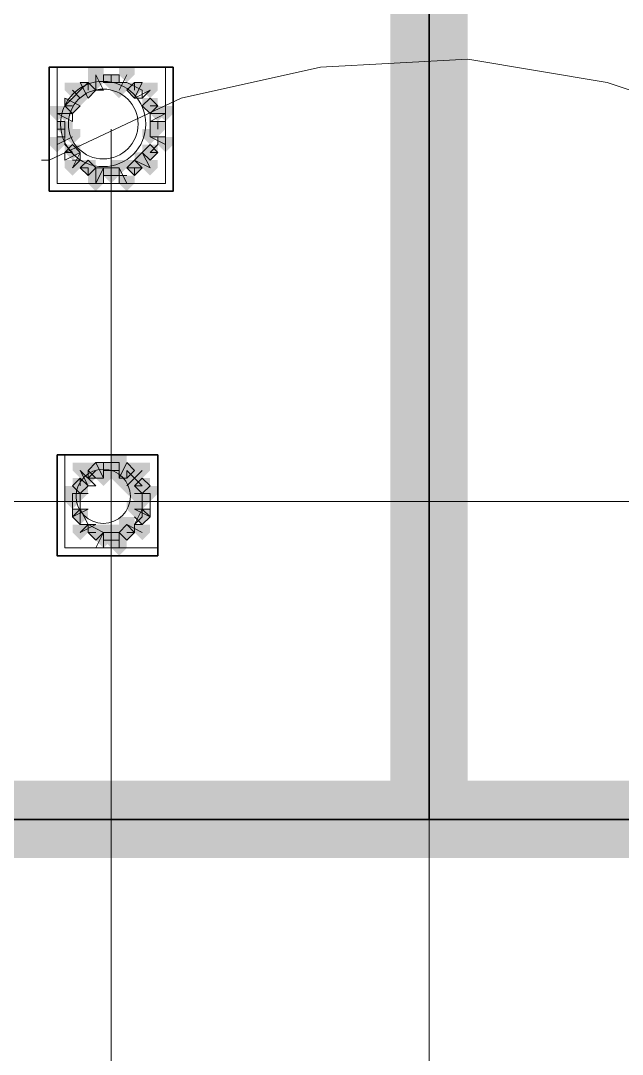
# Model space of a CAD drawing. Header units: millimetres. Extents: x 2315 to 4619, y 1334 to 1897.
# Drawn here: x 3818.82 to 3823.56, y 1539.85 to 1547.99 of the extents above; entities that cross this region are included whole.
import ezdxf

# ---------------------------------------------------------------- set-up
doc = ezdxf.new("R2010")
doc.units = ezdxf.units.MM
for name, color, linetype, true_color in [('PDF_10', 7, 'Continuous', 0x00b85c), ('PDF_AXIS', 7, 'Continuous', 0x00b85c), ('PDF_柱构件', 7, 'Continuous', 0x00b85c), ('PDF_转运站初步方案', 7, 'Continuous', 0x00b85c)]:
    doc.layers.add(name, color=color, linetype=linetype, true_color=true_color)
doc.layers.add('PDF_中心线层', color=1, linetype='Continuous')
doc.layers.add('PDF_粗实线层', color=7, linetype='Continuous')

msp = doc.modelspace()

# ---------------------------------------------------------------- hatches: boundary and pattern name
at = {"layer": 'PDF_10', "transparency": 33554559}
for points in [[(3819.5343, 1547.5601), (3819.4733, 1547.5601), (3819.4733, 1547.499), (3819.5343, 1547.4379), (3819.5954, 1547.499), (3819.5954, 1547.5601)], [(3819.5343, 1547.5601), (3819.4733, 1547.5601), (3819.4733, 1547.499), (3819.5343, 1547.4379), (3819.5954, 1547.499), (3819.5954, 1547.5601)], [(3819.3511, 1547.499), (3819.29, 1547.499), (3819.29, 1547.4379), (3819.3511, 1547.3768), (3819.4122, 1547.4379), (3819.4122, 1547.499)], [(3819.3511, 1547.499), (3819.29, 1547.499), (3819.29, 1547.4379), (3819.3511, 1547.3768), (3819.4122, 1547.4379), (3819.4122, 1547.499)], [(3819.7176, 1547.499), (3819.6565, 1547.499), (3819.6565, 1547.4379), (3819.7176, 1547.3768), (3819.7787, 1547.4379), (3819.7787, 1547.499)], [(3819.7176, 1547.499), (3819.6565, 1547.499), (3819.6565, 1547.4379), (3819.7176, 1547.3768), (3819.7787, 1547.4379), (3819.7787, 1547.499)], [(3819.2289, 1547.3768), (3819.1679, 1547.3768), (3819.1679, 1547.3157), (3819.2289, 1547.2547), (3819.29, 1547.3157), (3819.29, 1547.3768)], [(3819.2289, 1547.3768), (3819.1679, 1547.3768), (3819.1679, 1547.3157), (3819.2289, 1547.2547), (3819.29, 1547.3157), (3819.29, 1547.3768)], [(3819.8398, 1547.3768), (3819.7787, 1547.3768), (3819.7787, 1547.3157), (3819.8398, 1547.2547), (3819.9008, 1547.3157), (3819.9008, 1547.3768)], [(3819.8398, 1547.3768), (3819.7787, 1547.3768), (3819.7787, 1547.3157), (3819.8398, 1547.2547), (3819.9008, 1547.3157), (3819.9008, 1547.3768)], [(3819.1679, 1547.1936), (3819.1068, 1547.1936), (3819.1068, 1547.1325), (3819.1679, 1547.0714), (3819.2289, 1547.1325), (3819.2289, 1547.1936)], [(3819.1679, 1547.1936), (3819.1068, 1547.1936), (3819.1068, 1547.1325), (3819.1679, 1547.0714), (3819.2289, 1547.1325), (3819.2289, 1547.1936)], [(3819.9008, 1547.1936), (3819.8398, 1547.1936), (3819.8398, 1547.1325), (3819.9008, 1547.0714), (3819.9619, 1547.1325), (3819.9619, 1547.1936)], [(3819.9008, 1547.1936), (3819.8398, 1547.1936), (3819.8398, 1547.1325), (3819.9008, 1547.0714), (3819.9619, 1547.1325), (3819.9619, 1547.1936)], [(3819.9008, 1547.1936), (3819.8398, 1547.1936), (3819.8398, 1547.1325), (3819.9008, 1547.0714), (3819.9619, 1547.1325), (3819.9619, 1547.1936)], [(3819.2289, 1547.0103), (3819.1679, 1547.0103), (3819.1679, 1546.9493), (3819.2289, 1546.8882), (3819.29, 1546.9493), (3819.29, 1547.0103)], [(3819.2289, 1547.0103), (3819.1679, 1547.0103), (3819.1679, 1546.9493), (3819.2289, 1546.8882), (3819.29, 1546.9493), (3819.29, 1547.0103)], [(3819.8398, 1547.0103), (3819.7787, 1547.0103), (3819.7787, 1546.9493), (3819.8398, 1546.8882), (3819.9008, 1546.9493), (3819.9008, 1547.0103)], [(3819.8398, 1547.0103), (3819.7787, 1547.0103), (3819.7787, 1546.9493), (3819.8398, 1546.8882), (3819.9008, 1546.9493), (3819.9008, 1547.0103)], [(3819.3511, 1546.8882), (3819.29, 1546.8882), (3819.29, 1546.8271), (3819.3511, 1546.766), (3819.4122, 1546.8271), (3819.4122, 1546.8882)], [(3819.3511, 1546.8882), (3819.29, 1546.8882), (3819.29, 1546.8271), (3819.3511, 1546.766), (3819.4122, 1546.8271), (3819.4122, 1546.8882)], [(3819.7176, 1546.8882), (3819.6565, 1546.8882), (3819.6565, 1546.8271), (3819.7176, 1546.766), (3819.7787, 1546.8271), (3819.7787, 1546.8882)], [(3819.7176, 1546.8882), (3819.6565, 1546.8882), (3819.6565, 1546.8271), (3819.7176, 1546.766), (3819.7787, 1546.8271), (3819.7787, 1546.8882)], [(3819.5343, 1546.8271), (3819.4733, 1546.8271), (3819.4733, 1546.766), (3819.5343, 1546.7049), (3819.5954, 1546.766), (3819.5954, 1546.8271)], [(3819.5343, 1546.8271), (3819.4733, 1546.8271), (3819.4733, 1546.766), (3819.5343, 1546.7049), (3819.5954, 1546.766), (3819.5954, 1546.8271)], [(3819.5343, 1546.8271), (3819.4733, 1546.8271), (3819.4733, 1546.766), (3819.5343, 1546.7049), (3819.5954, 1546.766), (3819.5954, 1546.8271)], [(3819.4122, 1544.506), (3819.3511, 1544.506), (3819.3511, 1544.4449), (3819.4122, 1544.3839), (3819.4733, 1544.4449), (3819.4733, 1544.506)], [(3819.4122, 1544.506), (3819.3511, 1544.506), (3819.3511, 1544.4449), (3819.4122, 1544.3839), (3819.4733, 1544.4449), (3819.4733, 1544.506)], [(3819.5343, 1544.506), (3819.4733, 1544.506), (3819.4733, 1544.4449), (3819.5343, 1544.3839), (3819.5954, 1544.4449), (3819.5954, 1544.506)], [(3819.5343, 1544.506), (3819.4733, 1544.506), (3819.4733, 1544.4449), (3819.5343, 1544.3839), (3819.5954, 1544.4449), (3819.5954, 1544.506)], [(3819.6565, 1544.506), (3819.5954, 1544.506), (3819.5954, 1544.4449), (3819.6565, 1544.3839), (3819.7176, 1544.4449), (3819.7176, 1544.506)], [(3819.6565, 1544.506), (3819.5954, 1544.506), (3819.5954, 1544.4449), (3819.6565, 1544.3839), (3819.7176, 1544.4449), (3819.7176, 1544.506)], [(3819.29, 1544.3839), (3819.2289, 1544.3839), (3819.2289, 1544.3228), (3819.29, 1544.2617), (3819.3511, 1544.3228), (3819.3511, 1544.3839)], [(3819.29, 1544.3839), (3819.2289, 1544.3839), (3819.2289, 1544.3228), (3819.29, 1544.2617), (3819.3511, 1544.3228), (3819.3511, 1544.3839)], [(3819.29, 1544.3839), (3819.2289, 1544.3839), (3819.2289, 1544.3228), (3819.29, 1544.2617), (3819.3511, 1544.3228), (3819.3511, 1544.3839)], [(3819.7787, 1544.3839), (3819.7176, 1544.3839), (3819.7176, 1544.3228), (3819.7787, 1544.2617), (3819.8398, 1544.3228), (3819.8398, 1544.3839)], [(3819.7787, 1544.3839), (3819.7176, 1544.3839), (3819.7176, 1544.3228), (3819.7787, 1544.2617), (3819.8398, 1544.3228), (3819.8398, 1544.3839)], [(3819.2289, 1544.2617), (3819.1679, 1544.2617), (3819.1679, 1544.2006), (3819.2289, 1544.1395), (3819.29, 1544.2006), (3819.29, 1544.2617)], [(3819.2289, 1544.2617), (3819.1679, 1544.2617), (3819.1679, 1544.2006), (3819.2289, 1544.1395), (3819.29, 1544.2006), (3819.29, 1544.2617)], [(3819.7787, 1544.2617), (3819.7176, 1544.2617), (3819.7176, 1544.2006), (3819.7787, 1544.1395), (3819.8398, 1544.2006), (3819.8398, 1544.2617)], [(3819.7787, 1544.2617), (3819.7176, 1544.2617), (3819.7176, 1544.2006), (3819.7787, 1544.1395), (3819.8398, 1544.2006), (3819.8398, 1544.2617)], [(3819.29, 1544.1395), (3819.2289, 1544.1395), (3819.2289, 1544.0784), (3819.29, 1544.0174), (3819.3511, 1544.0784), (3819.3511, 1544.1395)], [(3819.29, 1544.1395), (3819.2289, 1544.1395), (3819.2289, 1544.0784), (3819.29, 1544.0174), (3819.3511, 1544.0784), (3819.3511, 1544.1395)], [(3819.7787, 1544.1395), (3819.7176, 1544.1395), (3819.7176, 1544.0784), (3819.7787, 1544.0174), (3819.8398, 1544.0784), (3819.8398, 1544.1395)], [(3819.7787, 1544.1395), (3819.7176, 1544.1395), (3819.7176, 1544.0784), (3819.7787, 1544.0174), (3819.8398, 1544.0784), (3819.8398, 1544.1395)], [(3819.4122, 1544.0174), (3819.3511, 1544.0174), (3819.3511, 1543.9563), (3819.4122, 1543.8952), (3819.4733, 1543.9563), (3819.4733, 1544.0174)], [(3819.4122, 1544.0174), (3819.3511, 1544.0174), (3819.3511, 1543.9563), (3819.4122, 1543.8952), (3819.4733, 1543.9563), (3819.4733, 1544.0174)], [(3819.5343, 1543.9563), (3819.4733, 1543.9563), (3819.4733, 1543.8952), (3819.5343, 1543.8341), (3819.5954, 1543.8952), (3819.5954, 1543.9563)], [(3819.5343, 1543.9563), (3819.4733, 1543.9563), (3819.4733, 1543.8952), (3819.5343, 1543.8341), (3819.5954, 1543.8952), (3819.5954, 1543.9563)], [(3819.6565, 1544.0174), (3819.5954, 1544.0174), (3819.5954, 1543.9563), (3819.6565, 1543.8952), (3819.7176, 1543.9563), (3819.7176, 1544.0174)], [(3819.6565, 1544.0174), (3819.5954, 1544.0174), (3819.5954, 1543.9563), (3819.6565, 1543.8952), (3819.7176, 1543.9563), (3819.7176, 1544.0174)], [(3819.6565, 1544.0174), (3819.5954, 1544.0174), (3819.5954, 1543.9563), (3819.6565, 1543.8952), (3819.7176, 1543.9563), (3819.7176, 1544.0174)]]:
    msp.add_hatch(color=6, dxfattribs=at).paths.add_polyline_path(points)
at = {"layer": 'PDF_柱构件', "transparency": 33554559}
for points in [[(3819.4122, 1547.6211), (3819.3511, 1547.6211), (3819.3511, 1547.5601), (3819.4122, 1547.499), (3819.4733, 1547.5601), (3819.4733, 1547.6211)], [(3819.6565, 1547.6211), (3819.5954, 1547.6211), (3819.5954, 1547.5601), (3819.6565, 1547.499), (3819.7176, 1547.5601), (3819.7176, 1547.6211)], [(3819.4122, 1547.5601), (3819.3511, 1547.5601), (3819.3511, 1547.499), (3819.4122, 1547.4379), (3819.4733, 1547.499), (3819.4733, 1547.5601)], [(3819.2289, 1547.499), (3819.1679, 1547.499), (3819.1679, 1547.4379), (3819.2289, 1547.3768), (3819.29, 1547.4379), (3819.29, 1547.499)], [(3819.5954, 1547.499), (3819.5343, 1547.499), (3819.5343, 1547.4379), (3819.5954, 1547.3768), (3819.6565, 1547.4379), (3819.6565, 1547.499)], [(3819.8398, 1547.499), (3819.7787, 1547.499), (3819.7787, 1547.4379), (3819.8398, 1547.3768), (3819.9008, 1547.4379), (3819.9008, 1547.499)], [(3819.29, 1547.4379), (3819.2289, 1547.4379), (3819.2289, 1547.3768), (3819.29, 1547.3157), (3819.3511, 1547.3768), (3819.3511, 1547.4379)], [(3819.1068, 1547.3157), (3819.0457, 1547.3157), (3819.0457, 1547.2547), (3819.1068, 1547.1936), (3819.1679, 1547.2547), (3819.1679, 1547.3157)], [(3819.1679, 1547.3157), (3819.1068, 1547.3157), (3819.1068, 1547.2547), (3819.1679, 1547.1936), (3819.2289, 1547.2547), (3819.2289, 1547.3157)], [(3819.9008, 1547.3157), (3819.8398, 1547.3157), (3819.8398, 1547.2547), (3819.9008, 1547.1936), (3819.9619, 1547.2547), (3819.9619, 1547.3157)], [(3819.9619, 1547.3157), (3819.9008, 1547.3157), (3819.9008, 1547.2547), (3819.9619, 1547.1936), (3820.023, 1547.2547), (3820.023, 1547.3157)], [(3819.2289, 1547.1325), (3819.1679, 1547.1325), (3819.1679, 1547.0714), (3819.2289, 1547.0103), (3819.29, 1547.0714), (3819.29, 1547.1325)], [(3819.8398, 1547.1325), (3819.7787, 1547.1325), (3819.7787, 1547.0714), (3819.8398, 1547.0103), (3819.9008, 1547.0714), (3819.9008, 1547.1325)], [(3819.1068, 1547.0714), (3819.0457, 1547.0714), (3819.0457, 1547.0103), (3819.1068, 1546.9493), (3819.1679, 1547.0103), (3819.1679, 1547.0714)], [(3819.9619, 1547.0714), (3819.9008, 1547.0714), (3819.9008, 1547.0103), (3819.9619, 1546.9493), (3820.023, 1547.0103), (3820.023, 1547.0714)], [(3819.2289, 1546.8882), (3819.1679, 1546.8882), (3819.1679, 1546.8271), (3819.2289, 1546.766), (3819.29, 1546.8271), (3819.29, 1546.8882)], [(3819.5954, 1546.8882), (3819.5343, 1546.8882), (3819.5343, 1546.8271), (3819.5954, 1546.766), (3819.6565, 1546.8271), (3819.6565, 1546.8882)], [(3819.7787, 1546.9493), (3819.7176, 1546.9493), (3819.7176, 1546.8882), (3819.7787, 1546.8271), (3819.8398, 1546.8882), (3819.8398, 1546.9493)], [(3819.8398, 1546.8882), (3819.7787, 1546.8882), (3819.7787, 1546.8271), (3819.8398, 1546.766), (3819.9008, 1546.8271), (3819.9008, 1546.8882)], [(3819.4122, 1546.8271), (3819.3511, 1546.8271), (3819.3511, 1546.766), (3819.4122, 1546.7049), (3819.4733, 1546.766), (3819.4733, 1546.8271)], [(3819.4122, 1546.766), (3819.3511, 1546.766), (3819.3511, 1546.7049), (3819.4122, 1546.6439), (3819.4733, 1546.7049), (3819.4733, 1546.766)], [(3819.6565, 1546.766), (3819.5954, 1546.766), (3819.5954, 1546.7049), (3819.6565, 1546.6439), (3819.7176, 1546.7049), (3819.7176, 1546.766)], [(3819.5954, 1544.5671), (3819.5343, 1544.5671), (3819.5343, 1544.506), (3819.5954, 1544.4449), (3819.6565, 1544.506), (3819.6565, 1544.5671)], [(3819.29, 1544.506), (3819.2289, 1544.506), (3819.2289, 1544.4449), (3819.29, 1544.3839), (3819.3511, 1544.4449), (3819.3511, 1544.506)], [(3819.3511, 1544.4449), (3819.29, 1544.4449), (3819.29, 1544.3839), (3819.3511, 1544.3228), (3819.4122, 1544.3839), (3819.4122, 1544.4449)], [(3819.4733, 1544.506), (3819.4122, 1544.506), (3819.4122, 1544.4449), (3819.4733, 1544.3839), (3819.5343, 1544.4449), (3819.5343, 1544.506)], [(3819.4733, 1544.4449), (3819.4122, 1544.4449), (3819.4122, 1544.3839), (3819.4733, 1544.3228), (3819.5343, 1544.3839), (3819.5343, 1544.4449)], [(3819.5954, 1544.506), (3819.5343, 1544.506), (3819.5343, 1544.4449), (3819.5954, 1544.3839), (3819.6565, 1544.4449), (3819.6565, 1544.506)], [(3819.5954, 1544.4449), (3819.5343, 1544.4449), (3819.5343, 1544.3839), (3819.5954, 1544.3228), (3819.6565, 1544.3839), (3819.6565, 1544.4449)], [(3819.7176, 1544.4449), (3819.6565, 1544.4449), (3819.6565, 1544.3839), (3819.7176, 1544.3228), (3819.7787, 1544.3839), (3819.7787, 1544.4449)], [(3819.7787, 1544.506), (3819.7176, 1544.506), (3819.7176, 1544.4449), (3819.7787, 1544.3839), (3819.8398, 1544.4449), (3819.8398, 1544.506)], [(3819.6565, 1544.3839), (3819.5954, 1544.3839), (3819.5954, 1544.3228), (3819.6565, 1544.2617), (3819.7176, 1544.3228), (3819.7176, 1544.3839)], [(3819.2289, 1544.3228), (3819.1679, 1544.3228), (3819.1679, 1544.2617), (3819.2289, 1544.2006), (3819.29, 1544.2617), (3819.29, 1544.3228)], [(3819.29, 1544.3228), (3819.2289, 1544.3228), (3819.2289, 1544.2617), (3819.29, 1544.2006), (3819.3511, 1544.2617), (3819.3511, 1544.3228)], [(3819.7176, 1544.3228), (3819.6565, 1544.3228), (3819.6565, 1544.2617), (3819.7176, 1544.2006), (3819.7787, 1544.2617), (3819.7787, 1544.3228)], [(3819.7787, 1544.3228), (3819.7176, 1544.3228), (3819.7176, 1544.2617), (3819.7787, 1544.2006), (3819.8398, 1544.2617), (3819.8398, 1544.3228)], [(3819.8398, 1544.3228), (3819.7787, 1544.3228), (3819.7787, 1544.2617), (3819.8398, 1544.2006), (3819.9008, 1544.2617), (3819.9008, 1544.3228)], [(3819.7176, 1544.2006), (3819.6565, 1544.2006), (3819.6565, 1544.1395), (3819.7176, 1544.0784), (3819.7787, 1544.1395), (3819.7787, 1544.2006)], [(3819.6565, 1544.0784), (3819.5954, 1544.0784), (3819.5954, 1544.0174), (3819.6565, 1543.9563), (3819.7176, 1544.0174), (3819.7176, 1544.0784)], [(3819.29, 1544.0174), (3819.2289, 1544.0174), (3819.2289, 1543.9563), (3819.29, 1543.8952), (3819.3511, 1543.9563), (3819.3511, 1544.0174)], [(3819.4733, 1544.0174), (3819.4122, 1544.0174), (3819.4122, 1543.9563), (3819.4733, 1543.8952), (3819.5343, 1543.9563), (3819.5343, 1544.0174)], [(3819.4733, 1543.9563), (3819.4122, 1543.9563), (3819.4122, 1543.8952), (3819.4733, 1543.8341), (3819.5343, 1543.8952), (3819.5343, 1543.9563)], [(3819.5954, 1544.0174), (3819.5343, 1544.0174), (3819.5343, 1543.9563), (3819.5954, 1543.8952), (3819.6565, 1543.9563), (3819.6565, 1544.0174)], [(3819.5954, 1543.9563), (3819.5343, 1543.9563), (3819.5343, 1543.8952), (3819.5954, 1543.8341), (3819.6565, 1543.8952), (3819.6565, 1543.9563)], [(3819.7787, 1544.0174), (3819.7176, 1544.0174), (3819.7176, 1543.9563), (3819.7787, 1543.8952), (3819.8398, 1543.9563), (3819.8398, 1544.0174)], [(3819.5954, 1543.8952), (3819.5343, 1543.8952), (3819.5343, 1543.8341), (3819.5954, 1543.773), (3819.6565, 1543.8341), (3819.6565, 1543.8952)]]:
    msp.add_hatch(color=6, dxfattribs=at).paths.add_polyline_path(points)
at = {"layer": 'PDF_粗实线层', "transparency": 33554559}
for points in [[(3836.3317, 1554.7066), (3835.7208, 1554.7066), (3835.7208, 1542.0017), (3780.3203, 1542.0017), (3780.3203, 1554.7066), (3779.7095, 1554.7066), (3779.7095, 1541.3909), (3836.3317, 1541.3909)], [(3822.3441, 1554.7066), (3821.7333, 1554.7066), (3821.7333, 1541.6963), (3822.3441, 1541.6963)]]:
    msp.add_hatch(color=256, dxfattribs=at).paths.add_polyline_path(points)
at = {"layer": 'PDF_转运站初步方案', "transparency": 33554559}
for points in [[(3819.5343, 1547.5601), (3819.4733, 1547.5601), (3819.4733, 1547.499), (3819.5343, 1547.4379), (3819.5954, 1547.499), (3819.5954, 1547.5601)], [(3819.5343, 1547.5601), (3819.4733, 1547.5601), (3819.4733, 1547.499), (3819.5343, 1547.4379), (3819.5954, 1547.499), (3819.5954, 1547.5601)], [(3819.3511, 1547.499), (3819.29, 1547.499), (3819.29, 1547.4379), (3819.3511, 1547.3768), (3819.4122, 1547.4379), (3819.4122, 1547.499)], [(3819.3511, 1547.499), (3819.29, 1547.499), (3819.29, 1547.4379), (3819.3511, 1547.3768), (3819.4122, 1547.4379), (3819.4122, 1547.499)], [(3819.7176, 1547.499), (3819.6565, 1547.499), (3819.6565, 1547.4379), (3819.7176, 1547.3768), (3819.7787, 1547.4379), (3819.7787, 1547.499)], [(3819.7176, 1547.499), (3819.6565, 1547.499), (3819.6565, 1547.4379), (3819.7176, 1547.3768), (3819.7787, 1547.4379), (3819.7787, 1547.499)], [(3819.2289, 1547.3768), (3819.1679, 1547.3768), (3819.1679, 1547.3157), (3819.2289, 1547.2547), (3819.29, 1547.3157), (3819.29, 1547.3768)], [(3819.2289, 1547.3768), (3819.1679, 1547.3768), (3819.1679, 1547.3157), (3819.2289, 1547.2547), (3819.29, 1547.3157), (3819.29, 1547.3768)], [(3819.8398, 1547.3768), (3819.7787, 1547.3768), (3819.7787, 1547.3157), (3819.8398, 1547.2547), (3819.9008, 1547.3157), (3819.9008, 1547.3768)], [(3819.8398, 1547.3768), (3819.7787, 1547.3768), (3819.7787, 1547.3157), (3819.8398, 1547.2547), (3819.9008, 1547.3157), (3819.9008, 1547.3768)], [(3819.1679, 1547.1936), (3819.1068, 1547.1936), (3819.1068, 1547.1325), (3819.1679, 1547.0714), (3819.2289, 1547.1325), (3819.2289, 1547.1936)], [(3819.1679, 1547.1936), (3819.1068, 1547.1936), (3819.1068, 1547.1325), (3819.1679, 1547.0714), (3819.2289, 1547.1325), (3819.2289, 1547.1936)], [(3819.9008, 1547.1936), (3819.8398, 1547.1936), (3819.8398, 1547.1325), (3819.9008, 1547.0714), (3819.9619, 1547.1325), (3819.9619, 1547.1936)], [(3819.9008, 1547.1936), (3819.8398, 1547.1936), (3819.8398, 1547.1325), (3819.9008, 1547.0714), (3819.9619, 1547.1325), (3819.9619, 1547.1936)], [(3819.2289, 1547.0103), (3819.1679, 1547.0103), (3819.1679, 1546.9493), (3819.2289, 1546.8882), (3819.29, 1546.9493), (3819.29, 1547.0103)], [(3819.2289, 1547.0103), (3819.1679, 1547.0103), (3819.1679, 1546.9493), (3819.2289, 1546.8882), (3819.29, 1546.9493), (3819.29, 1547.0103)], [(3819.8398, 1547.0103), (3819.7787, 1547.0103), (3819.7787, 1546.9493), (3819.8398, 1546.8882), (3819.9008, 1546.9493), (3819.9008, 1547.0103)], [(3819.8398, 1547.0103), (3819.7787, 1547.0103), (3819.7787, 1546.9493), (3819.8398, 1546.8882), (3819.9008, 1546.9493), (3819.9008, 1547.0103)], [(3819.3511, 1546.8882), (3819.29, 1546.8882), (3819.29, 1546.8271), (3819.3511, 1546.766), (3819.4122, 1546.8271), (3819.4122, 1546.8882)], [(3819.3511, 1546.8882), (3819.29, 1546.8882), (3819.29, 1546.8271), (3819.3511, 1546.766), (3819.4122, 1546.8271), (3819.4122, 1546.8882)], [(3819.7176, 1546.8882), (3819.6565, 1546.8882), (3819.6565, 1546.8271), (3819.7176, 1546.766), (3819.7787, 1546.8271), (3819.7787, 1546.8882)], [(3819.7176, 1546.8882), (3819.6565, 1546.8882), (3819.6565, 1546.8271), (3819.7176, 1546.766), (3819.7787, 1546.8271), (3819.7787, 1546.8882)], [(3819.5343, 1546.8271), (3819.4733, 1546.8271), (3819.4733, 1546.766), (3819.5343, 1546.7049), (3819.5954, 1546.766), (3819.5954, 1546.8271)], [(3819.5343, 1546.8271), (3819.4733, 1546.8271), (3819.4733, 1546.766), (3819.5343, 1546.7049), (3819.5954, 1546.766), (3819.5954, 1546.8271)], [(3819.4122, 1544.506), (3819.3511, 1544.506), (3819.3511, 1544.4449), (3819.4122, 1544.3839), (3819.4733, 1544.4449), (3819.4733, 1544.506)], [(3819.4122, 1544.506), (3819.3511, 1544.506), (3819.3511, 1544.4449), (3819.4122, 1544.3839), (3819.4733, 1544.4449), (3819.4733, 1544.506)], [(3819.5343, 1544.506), (3819.4733, 1544.506), (3819.4733, 1544.4449), (3819.5343, 1544.3839), (3819.5954, 1544.4449), (3819.5954, 1544.506)], [(3819.5343, 1544.506), (3819.4733, 1544.506), (3819.4733, 1544.4449), (3819.5343, 1544.3839), (3819.5954, 1544.4449), (3819.5954, 1544.506)], [(3819.6565, 1544.506), (3819.5954, 1544.506), (3819.5954, 1544.4449), (3819.6565, 1544.3839), (3819.7176, 1544.4449), (3819.7176, 1544.506)], [(3819.6565, 1544.506), (3819.5954, 1544.506), (3819.5954, 1544.4449), (3819.6565, 1544.3839), (3819.7176, 1544.4449), (3819.7176, 1544.506)], [(3819.29, 1544.3839), (3819.2289, 1544.3839), (3819.2289, 1544.3228), (3819.29, 1544.2617), (3819.3511, 1544.3228), (3819.3511, 1544.3839)], [(3819.29, 1544.3839), (3819.2289, 1544.3839), (3819.2289, 1544.3228), (3819.29, 1544.2617), (3819.3511, 1544.3228), (3819.3511, 1544.3839)], [(3819.7787, 1544.3839), (3819.7176, 1544.3839), (3819.7176, 1544.3228), (3819.7787, 1544.2617), (3819.8398, 1544.3228), (3819.8398, 1544.3839)], [(3819.7787, 1544.3839), (3819.7176, 1544.3839), (3819.7176, 1544.3228), (3819.7787, 1544.2617), (3819.8398, 1544.3228), (3819.8398, 1544.3839)], [(3819.2289, 1544.2617), (3819.1679, 1544.2617), (3819.1679, 1544.2006), (3819.2289, 1544.1395), (3819.29, 1544.2006), (3819.29, 1544.2617)], [(3819.2289, 1544.2617), (3819.1679, 1544.2617), (3819.1679, 1544.2006), (3819.2289, 1544.1395), (3819.29, 1544.2006), (3819.29, 1544.2617)], [(3819.7787, 1544.2617), (3819.7176, 1544.2617), (3819.7176, 1544.2006), (3819.7787, 1544.1395), (3819.8398, 1544.2006), (3819.8398, 1544.2617)], [(3819.7787, 1544.2617), (3819.7176, 1544.2617), (3819.7176, 1544.2006), (3819.7787, 1544.1395), (3819.8398, 1544.2006), (3819.8398, 1544.2617)], [(3819.29, 1544.1395), (3819.2289, 1544.1395), (3819.2289, 1544.0784), (3819.29, 1544.0174), (3819.3511, 1544.0784), (3819.3511, 1544.1395)], [(3819.29, 1544.1395), (3819.2289, 1544.1395), (3819.2289, 1544.0784), (3819.29, 1544.0174), (3819.3511, 1544.0784), (3819.3511, 1544.1395)], [(3819.7787, 1544.1395), (3819.7176, 1544.1395), (3819.7176, 1544.0784), (3819.7787, 1544.0174), (3819.8398, 1544.0784), (3819.8398, 1544.1395)], [(3819.7787, 1544.1395), (3819.7176, 1544.1395), (3819.7176, 1544.0784), (3819.7787, 1544.0174), (3819.8398, 1544.0784), (3819.8398, 1544.1395)], [(3819.4122, 1544.0174), (3819.3511, 1544.0174), (3819.3511, 1543.9563), (3819.4122, 1543.8952), (3819.4733, 1543.9563), (3819.4733, 1544.0174)], [(3819.4122, 1544.0174), (3819.3511, 1544.0174), (3819.3511, 1543.9563), (3819.4122, 1543.8952), (3819.4733, 1543.9563), (3819.4733, 1544.0174)], [(3819.5343, 1543.9563), (3819.4733, 1543.9563), (3819.4733, 1543.8952), (3819.5343, 1543.8341), (3819.5954, 1543.8952), (3819.5954, 1543.9563)], [(3819.5343, 1543.9563), (3819.4733, 1543.9563), (3819.4733, 1543.8952), (3819.5343, 1543.8341), (3819.5954, 1543.8952), (3819.5954, 1543.9563)], [(3819.6565, 1544.0174), (3819.5954, 1544.0174), (3819.5954, 1543.9563), (3819.6565, 1543.8952), (3819.7176, 1543.9563), (3819.7176, 1544.0174)], [(3819.6565, 1544.0174), (3819.5954, 1544.0174), (3819.5954, 1543.9563), (3819.6565, 1543.8952), (3819.7176, 1543.9563), (3819.7176, 1544.0174)]]:
    msp.add_hatch(color=6, dxfattribs=at).paths.add_polyline_path(points)

# ---------------------------------------------------------------- linework, layer by layer
at = {"layer": 'PDF_10', "color": 6, "lineweight": 18}
for points in [[(3819.5343, 1547.499), (3819.5343, 1547.5601)], [(3819.3511, 1547.4379), (3819.3511, 1547.499), (3819.29, 1547.4379)], [(3819.5954, 1547.499), (3819.4733, 1547.499)], [(3819.7787, 1547.4379), (3819.6565, 1547.499)], [(3819.7176, 1547.4379), (3819.7176, 1547.499)], [(3819.2289, 1547.3768), (3819.1679, 1547.3157), (3819.2289, 1547.3157)], [(3819.8398, 1547.3157), (3819.9008, 1547.3157), (3819.8398, 1547.3768)], [(3819.1679, 1547.1936), (3819.1679, 1547.1325), (3819.1068, 1547.1325)], [(3819.9008, 1547.1325), (3819.9008, 1547.1936)], [(3819.1679, 1547.0103), (3819.2289, 1546.9493), (3819.1679, 1546.9493)], [(3819.9008, 1546.9493), (3819.8398, 1546.9493), (3819.9008, 1547.0103)], [(3819.29, 1546.8271), (3819.3511, 1546.8271), (3819.3511, 1546.766)], [(3819.6565, 1546.8271), (3819.7787, 1546.8271)], [(3819.7176, 1546.8271), (3819.7176, 1546.766)], [(3819.4733, 1546.766), (3819.5954, 1546.766)], [(3819.3511, 1544.3839), (3819.4122, 1544.4449)], [(3819.4122, 1544.3839), (3819.3511, 1544.4449)], [(3819.4733, 1544.4449), (3819.5954, 1544.4449)], [(3819.5343, 1544.4449), (3819.5343, 1544.506)], [(3819.6565, 1544.3839), (3819.6565, 1544.4449), (3819.7176, 1544.3839), (3819.7787, 1544.3228), (3819.7176, 1544.3228)], [(3819.29, 1544.3228), (3819.29, 1544.3839)], [(3819.2289, 1544.1395), (3819.2289, 1544.2006), (3819.29, 1544.2006)], [(3819.8398, 1544.2006), (3819.7787, 1544.2006), (3819.7787, 1544.1395)], [(3819.29, 1544.0174), (3819.29, 1544.0784), (3819.29, 1544.0174)], [(3819.7787, 1544.0784), (3819.7176, 1544.0174)], [(3819.7176, 1544.0784), (3819.7787, 1544.0174)], [(3819.3511, 1543.9563), (3819.4122, 1543.9563), (3819.3511, 1543.9563)], [(3819.5343, 1543.9563), (3819.5343, 1543.8952)], [(3819.7176, 1543.9563), (3819.6565, 1543.9563)], [(3819.5954, 1543.8952), (3819.4733, 1543.8952)]]:
    msp.add_lwpolyline(points, dxfattribs=at)
at = {"layer": 'PDF_AXIS', "color": 6, "lineweight": 18}
for points in [[(3819.9619, 1547.6211), (3819.9619, 1546.7049), (3819.1068, 1546.7049), (3819.1068, 1547.6211)], [(3819.1679, 1544.5671), (3819.1679, 1543.8341), (3819.9008, 1543.8341), (3819.9008, 1544.5671)]]:
    msp.add_lwpolyline(points, close=True, dxfattribs=at)
at = {"layer": 'PDF_中心线层', "color": 6, "lineweight": 18}
for points in [[(3828.0246, 1541.6963), (3827.9025, 1542.7957), (3827.5971, 1543.8952), (3827.0473, 1544.9336), (3826.3754, 1545.8498), (3825.5203, 1546.5828), (3824.543, 1547.1325), (3823.4435, 1547.499), (3822.3441, 1547.6822), (3821.1835, 1547.6211), (3820.0841, 1547.3768), (3819.0457, 1546.8882), (3818.9846, 1546.8882)], [(3819.5343, 1547.1325), (3819.5343, 1536.2601)], [(3816.6025, 1544.2006), (3827.4749, 1544.2006)], [(3828.0246, 1541.6963), (3816.0527, 1541.6963), (3828.0246, 1541.6963)]]:
    msp.add_lwpolyline(points, dxfattribs=at)
msp.add_lwpolyline([(3822.0387, 1535.7103), (3822.0387, 1547.6822)], close=True, dxfattribs=at)
at = {"layer": 'PDF_柱构件', "color": 6, "lineweight": 18}
for points in [[(3819.4122, 1547.5601), (3819.4733, 1547.4379), (3819.4122, 1547.4379)], [(3819.5954, 1547.499), (3819.4733, 1547.499), (3819.4733, 1547.5601), (3819.5954, 1547.5601)], [(3819.6565, 1547.5601), (3819.5954, 1547.4379)], [(3819.4122, 1547.4379), (3819.3511, 1547.3768), (3819.29, 1547.499), (3819.3511, 1547.499)], [(3819.7176, 1547.3768), (3819.6565, 1547.4379), (3819.7176, 1547.499), (3819.7787, 1547.499)], [(3819.29, 1547.3157), (3819.2289, 1547.2547), (3819.1679, 1547.3157), (3819.1679, 1547.3768)], [(3819.2289, 1547.4379), (3819.29, 1547.3768)], [(3819.8398, 1547.4379), (3819.7787, 1547.3768), (3819.7176, 1547.3768)], [(3819.8398, 1547.2547), (3819.7787, 1547.3157), (3819.8398, 1547.3768), (3819.9008, 1547.3157)], [(3819.1068, 1547.2547), (3819.2289, 1547.2547), (3819.2289, 1547.1936)], [(3819.9619, 1547.2547), (3819.8398, 1547.1936), (3819.8398, 1547.2547)], [(3819.1679, 1547.1936), (3819.1679, 1547.0714), (3819.1068, 1547.0714), (3819.1068, 1547.1936)], [(3819.8398, 1547.0714), (3819.8398, 1547.1936), (3819.9619, 1547.1936), (3819.9619, 1547.0714)], [(3819.1068, 1547.0103), (3819.2289, 1547.0714)], [(3819.9619, 1547.0103), (3819.8398, 1547.0714)], [(3819.2289, 1547.0103), (3819.29, 1546.9493), (3819.1679, 1546.8882), (3819.1679, 1546.9493)], [(3819.7787, 1546.9493), (3819.8398, 1547.0103), (3819.9008, 1546.9493), (3819.8398, 1546.8882)], [(3819.2289, 1546.8271), (3819.29, 1546.9493), (3819.29, 1546.8882)], [(3819.3511, 1546.8882), (3819.4122, 1546.8271), (3819.3511, 1546.766), (3819.29, 1546.8271)], [(3819.6565, 1546.8271), (3819.7176, 1546.8882), (3819.7787, 1546.8271), (3819.7176, 1546.766)], [(3819.8398, 1546.8271), (3819.7176, 1546.8882), (3819.7787, 1546.9493)], [(3819.4122, 1546.7049), (3819.4122, 1546.8271), (3819.4733, 1546.8271)], [(3819.4733, 1546.8271), (3819.5954, 1546.8271), (3819.5954, 1546.7049), (3819.4733, 1546.7049)], [(3819.6565, 1546.7049), (3819.5954, 1546.8271)], [(3819.29, 1544.4449), (3819.3511, 1544.3228), (3819.4122, 1544.3228)], [(3819.3511, 1544.3839), (3819.4733, 1544.3839), (3819.4122, 1544.506), (3819.3511, 1544.4449)], [(3819.4122, 1544.506), (3819.4733, 1544.3839), (3819.4733, 1544.506)], [(3819.4733, 1544.4449), (3819.5954, 1544.4449), (3819.5954, 1544.506), (3819.4733, 1544.506)], [(3819.5954, 1544.506), (3819.5954, 1544.3839)], [(3819.5954, 1544.3839), (3819.6565, 1544.3839), (3819.7176, 1544.4449), (3819.6565, 1544.506)], [(3819.7787, 1544.4449), (3819.6565, 1544.3228)], [(3819.29, 1544.2617), (3819.3511, 1544.3228), (3819.29, 1544.3839), (3819.2289, 1544.3228)], [(3819.7176, 1544.3228), (3819.7787, 1544.2617), (3819.8398, 1544.3228), (3819.7787, 1544.3839)], [(3819.2289, 1544.2617), (3819.29, 1544.2617), (3819.3511, 1544.2617)], [(3819.29, 1544.1395), (3819.29, 1544.2617), (3819.2289, 1544.2617), (3819.2289, 1544.1395)], [(3819.8398, 1544.2617), (3819.7176, 1544.2617)], [(3819.7787, 1544.2617), (3819.7787, 1544.1395), (3819.8398, 1544.1395), (3819.8398, 1544.2617)], [(3819.2289, 1544.0784), (3819.3511, 1544.1395), (3819.29, 1544.1395), (3819.2289, 1544.1395)], [(3819.3511, 1544.0174), (3819.29, 1544.1395), (3819.2289, 1544.0784), (3819.29, 1544.0174)], [(3819.8398, 1544.1395), (3819.7176, 1544.1395), (3819.8398, 1544.0784)], [(3819.7787, 1544.1395), (3819.7176, 1544.0174), (3819.7787, 1544.0174), (3819.8398, 1544.0784)], [(3819.29, 1543.9563), (3819.4122, 1544.0174), (3819.3511, 1544.0174)], [(3819.4733, 1543.9563), (3819.3511, 1544.0174), (3819.3511, 1543.9563), (3819.4122, 1543.8952)], [(3819.4733, 1543.8341), (3819.4733, 1543.9563), (3819.4122, 1543.8341)], [(3819.5954, 1543.9563), (3819.4733, 1543.9563), (3819.4733, 1543.8952), (3819.5954, 1543.8952)], [(3819.6565, 1544.0174), (3819.5954, 1543.9563), (3819.6565, 1543.8952), (3819.7176, 1543.9563)], [(3819.5954, 1543.8341), (3819.5954, 1543.9563)], [(3819.7787, 1543.9563), (3819.6565, 1544.0174)]]:
    msp.add_lwpolyline(points, close=True, dxfattribs=at)
for points in [[(3819.6565, 1547.499), (3819.5954, 1547.499)], [(3819.29, 1547.4379), (3819.2289, 1547.3768)], [(3819.7787, 1547.3768), (3819.7787, 1547.4379)], [(3819.1679, 1547.0714), (3819.1679, 1547.0103)], [(3819.9008, 1547.0103), (3819.9008, 1547.0714)], [(3819.2289, 1546.8882), (3819.29, 1546.8882)], [(3819.5954, 1546.766), (3819.6565, 1546.766)], [(3819.29, 1544.0784), (3819.29, 1544.1395)], [(3819.7787, 1544.1395), (3819.7787, 1544.0784)], [(3819.3511, 1543.9563), (3819.3511, 1544.0174)], [(3819.7176, 1544.0174), (3819.7176, 1543.9563)]]:
    msp.add_lwpolyline(points, dxfattribs=at)
at = {"layer": 'PDF_粗实线层', "lineweight": 35}
for points in [[(3780.0149, 1554.7066), (3780.0149, 1541.6963), (3836.0262, 1541.6963), (3836.0262, 1554.7066)], [(3822.0387, 1541.6963), (3822.0387, 1554.7066)]]:
    msp.add_lwpolyline(points, dxfattribs=at)
at = {"layer": 'PDF_粗实线层', "color": 6, "lineweight": 35}
for points in [[(3820.023, 1547.6211), (3820.023, 1546.6439), (3819.0457, 1546.6439), (3819.0457, 1547.6211)], [(3819.1068, 1544.5671), (3819.9008, 1544.5671), (3819.9008, 1543.773), (3819.1068, 1543.773)]]:
    msp.add_lwpolyline(points, close=True, dxfattribs=at)
at = {"layer": 'PDF_转运站初步方案', "color": 6, "lineweight": 18}
for centre, radius in [((3819.4711, 1547.1726), 0.3359), ((3819.4711, 1547.1726), 0.2749), ((3819.4711, 1544.2406), 0.2138), ((3819.4711, 1544.2406), 0.2138)]:
    msp.add_circle(centre, radius, dxfattribs=at)

doc.saveas('drawing.dxf')
